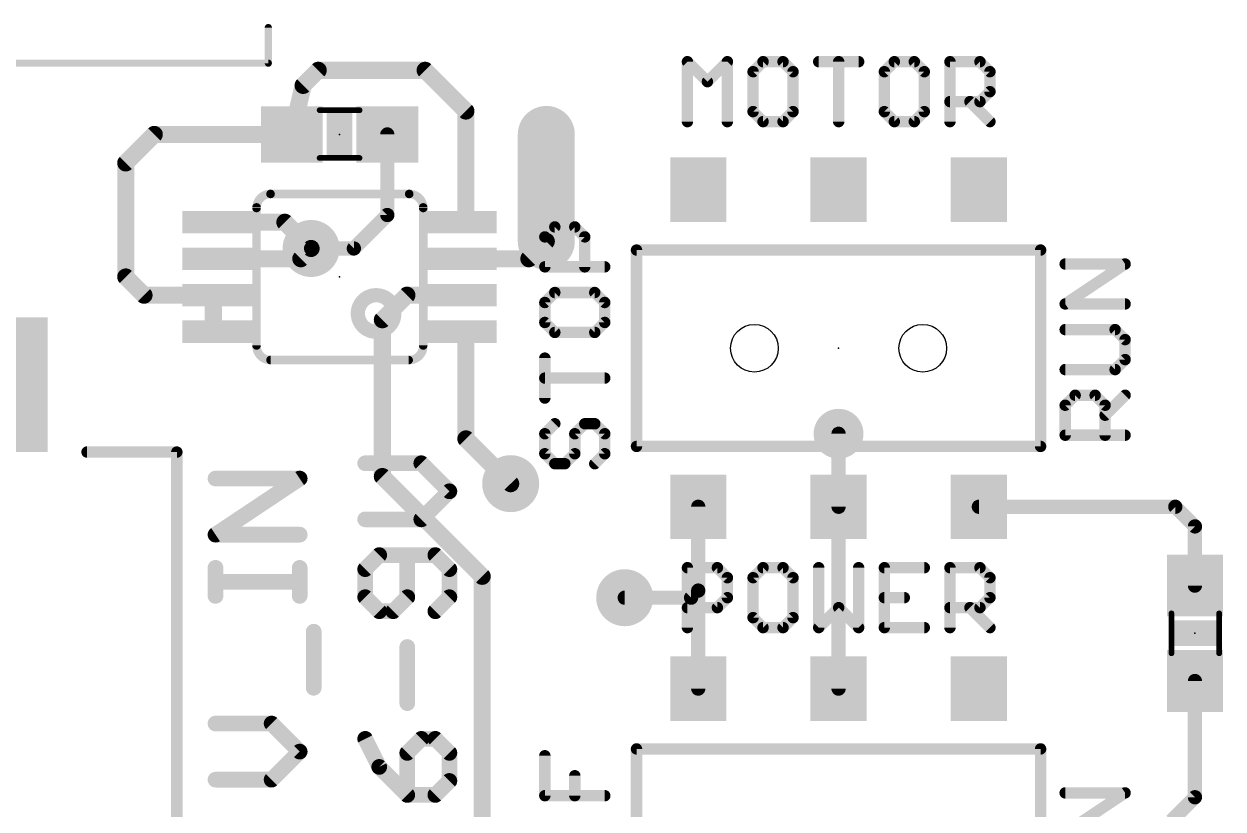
# Model space of a CAD drawing. Extents: x -27 to 95, y -17 to 50.
# Drawn here: x 10.89 to 32.25, y 13.38 to 27.37 of the extents above; entities that cross this region are included whole.
import ezdxf

# ---------------------------------------------------------------- set-up
doc = ezdxf.new("R2010")
doc.units = 0
for name, color, linetype in [('1', 12, 'CONTINUOUS'), ('18', 110, 'CONTINUOUS'), ('20', 53, 'CONTINUOUS'), ('21', 41, 'CONTINUOUS'), ('23', 53, 'CONTINUOUS'), ('51', 53, 'CONTINUOUS')]:
    doc.layers.add(name, color=color, linetype=linetype)

# ---------------------------------------------------------------- blocks, each defined once
blk = doc.blocks.new('RECT')
blk.add_solid([(-0.5, -0.5), (0.5, -0.5), (-0.5, 0.5), (0.5, 0.5)])
blk = doc.blocks.new('ROUNDV')
at = {"const_width": 0.5}
blk.add_lwpolyline([(0, -0.25, 1), (0, 0.25, 1), (0, -0.25)], format="xyb", dxfattribs=at)

msp = doc.modelspace()

# ---------------------------------------------------------------- linework, layer by layer
at = {"layer": '1'}
for points, const_width in [([(15.86, 26.274), (16.129, 26.543)], 0.3048), ([(16.129, 26.543), (18.034, 26.543)], 0.3048), ([(18.034, 26.543), (18.76, 25.817)], 0.3048), ([(15.66, 25.4), (15.86, 26.274)], 0.3048), ([(18.76, 23.835), (18.76, 25.817)], 0.3048), ([(20.193, 23.495), (20.193, 25.4)], 1.016), ([(12.7, 24.892), (13.208, 25.4)], 0.3048), ([(13.208, 25.4), (15.66, 25.4)], 0.3048), ([(17.36, 25.4), (17.36, 23.964)], 0.254), ([(12.7, 22.86), (12.7, 24.892)], 0.3048), ([(14.26, 23.835), (15.535, 23.835)], 0.3048), ([(15.535, 23.835), (16.002, 23.368)], 0.3048), ([(17.36, 23.964), (16.764, 23.368)], 0.254), ([(15.819, 23.185), (16.002, 23.368)], 0.3048), ([(19.883, 23.185), (20.193, 23.495)], 0.3048), ([(14.26, 23.185), (15.819, 23.185)], 0.3048), ([(16.764, 23.368), (16.002, 23.368)], 0.254), ([(18.76, 23.185), (19.883, 23.185)], 0.3048), ([(13.025, 22.535), (12.7, 22.86)], 0.3048), ([(14.26, 22.535), (13.025, 22.535)], 0.3048), ([(14.26, 21.885), (14.26, 22.535)], 0.3048), ([(17.709, 22.535), (17.272, 22.098)], 0.3048), ([(18.76, 22.535), (17.709, 22.535)], 0.3048), ([(17.272, 22.098), (17.272, 19.304)], 0.3048), ([(18.76, 21.885), (18.76, 19.975)], 0.3048), ([(18.76, 19.975), (19.558, 19.177)], 0.3048), ([(25.4, 18.765), (25.4, 20.066)], 0.254), ([(25.4, 20.066), (25.4, 15.525)], 0.254), ([(17.272, 19.304), (19.05, 17.526)], 0.3048), ([(22.9, 17.272), (22.9, 18.765)], 0.254), ([(27.9, 18.765), (31.4, 18.765)], 0.254), ([(31.75, 18.415), (31.4, 18.765)], 0.254), ([(31.75, 17.36), (31.75, 18.415)], 0.254), ([(19.05, 17.526), (19.05, 6.157)], 0.3048), ([(22.773, 17.145), (22.9, 17.272)], 0.254), ([(22.9, 15.525), (22.9, 17.272)], 0.254), ([(21.59, 17.145), (22.773, 17.145)], 0.254), ([(31.75, 15.66), (31.75, 13.589)], 0.254), ([(31.33, 13.169), (31.75, 13.589)], 0.254)]:
    msp.add_lwpolyline(points, dxfattribs=dict(at, const_width=const_width))
for points, const_width in [([(16.129, 26.6192, 1), (16.129, 26.4668)], 0.1524), ([(16.1829, 26.4891, 1), (16.0751, 26.5969)], 0.1524), ([(18.0879, 26.5969, 1), (17.9801, 26.4891)], 0.1524), ([(18.034, 26.4668, 1), (18.034, 26.6192)], 0.1524), ([(15.8061, 26.3279, 1), (15.9139, 26.2201)], 0.1524), ([(15.9343, 26.257, 1), (15.7857, 26.291)], 0.1524), ([(18.8362, 25.817, 1), (18.6838, 25.817)], 0.1524), ([(18.7061, 25.7631, 1), (18.8139, 25.8709)], 0.1524), ([(20.447, 25.4, 1), (19.939, 25.4)], 0.508), ([(13.208, 25.4762, 1), (13.208, 25.3238)], 0.1524), ([(13.2619, 25.3461, 1), (13.1541, 25.4539)], 0.1524), ([(15.5857, 25.417, 1), (15.7343, 25.383)], 0.1524), ([(15.66, 25.3238, 1), (15.66, 25.4762)], 0.1524), ([(17.4235, 25.4, 1), (17.2965, 25.4)], 0.127), ([(12.7762, 24.892, 1), (12.6238, 24.892)], 0.1524), ([(12.6461, 24.9459, 1), (12.7539, 24.8381)], 0.1524), ([(14.26, 23.9112, 1), (14.26, 23.7588)], 0.1524), ([(15.5889, 23.8889, 1), (15.4811, 23.7811)], 0.1524), ([(15.535, 23.7588, 1), (15.535, 23.9112)], 0.1524), ([(17.2965, 23.964, 1), (17.4235, 23.964)], 0.127), ([(17.4049, 23.9191, 1), (17.3151, 24.0089)], 0.127), ([(18.6838, 23.835, 1), (18.8362, 23.835)], 0.1524), ([(19.939, 23.495, 1), (20.447, 23.495)], 0.508), ([(16.0559, 23.3141, 1), (15.9481, 23.4219)], 0.1524), ([(20.2469, 23.4411, 1), (20.1391, 23.5489)], 0.1524), ([(14.26, 23.2612, 1), (14.26, 23.1088)], 0.1524), ([(15.7651, 23.2389, 1), (15.8729, 23.1311)], 0.1524), ([(15.819, 23.1088, 1), (15.819, 23.2612)], 0.1524), ([(15.9481, 23.3141, 1), (16.0559, 23.4219)], 0.1524), ([(16.002, 23.4315, 1), (16.002, 23.3045)], 0.127), ([(16.7191, 23.4129, 1), (16.8089, 23.3231)], 0.127), ([(16.764, 23.3045, 1), (16.764, 23.4315)], 0.127), ([(18.76, 23.2612, 1), (18.76, 23.1088)], 0.1524), ([(19.8291, 23.2389, 1), (19.9369, 23.1311)], 0.1524), ([(19.883, 23.1088, 1), (19.883, 23.2612)], 0.1524), ([(12.7539, 22.9139, 1), (12.6461, 22.8061)], 0.1524), ([(12.6238, 22.86, 1), (12.7762, 22.86)], 0.1524), ([(13.025, 22.6112, 1), (13.025, 22.4588)], 0.1524), ([(12.9711, 22.4811, 1), (13.0789, 22.5889)], 0.1524), ([(14.3362, 22.535, 1), (14.1838, 22.535)], 0.1524), ([(14.26, 22.4588, 1), (14.26, 22.6112)], 0.1524), ([(17.709, 22.6112, 1), (17.709, 22.4588)], 0.1524), ([(17.7629, 22.4811, 1), (17.6551, 22.5889)], 0.1524), ([(18.76, 22.4588, 1), (18.76, 22.6112)], 0.1524), ([(17.3482, 22.098, 1), (17.1958, 22.098)], 0.1524), ([(17.2181, 22.1519, 1), (17.3259, 22.0441)], 0.1524), ([(18.8362, 21.885, 1), (18.6838, 21.885)], 0.1524), ([(14.1838, 21.885, 1), (14.3362, 21.885)], 0.1524), ([(18.8139, 20.0289, 1), (18.7061, 19.9211)], 0.1524), ([(25.4635, 20.066, 1), (25.3365, 20.066)], 0.127), ([(25.4635, 20.066, 1), (25.3365, 20.066)], 0.127), ([(18.6838, 19.975, 1), (18.8362, 19.975)], 0.1524), ([(17.3259, 19.3579, 1), (17.2181, 19.2501)], 0.1524), ([(17.1958, 19.304, 1), (17.3482, 19.304)], 0.1524), ([(19.5041, 19.1231, 1), (19.6119, 19.2309)], 0.1524), ([(22.9635, 18.765, 1), (22.8365, 18.765)], 0.127), ([(25.3365, 18.765, 1), (25.4635, 18.765)], 0.127), ([(27.9, 18.8285, 1), (27.9, 18.7015)], 0.127), ([(31.4449, 18.8099, 1), (31.3551, 18.7201)], 0.127), ([(31.4, 18.7015, 1), (31.4, 18.8285)], 0.127), ([(31.8135, 18.415, 1), (31.6865, 18.415)], 0.127), ([(31.7051, 18.3701, 1), (31.7949, 18.4599)], 0.127), ([(19.1262, 17.526, 1), (18.9738, 17.526)], 0.1524), ([(18.9961, 17.4721, 1), (19.1039, 17.5799)], 0.1524), ([(22.9635, 17.272, 1), (22.8365, 17.272)], 0.127), ([(22.8365, 17.272, 1), (22.9635, 17.272)], 0.127), ([(22.9449, 17.2271, 1), (22.8551, 17.3169)], 0.127), ([(31.6865, 17.36, 1), (31.8135, 17.36)], 0.127), ([(21.59, 17.2085, 1), (21.59, 17.0815)], 0.127), ([(22.7281, 17.1899, 1), (22.8179, 17.1001)], 0.127), ([(22.773, 17.0815, 1), (22.773, 17.2085)], 0.127), ([(31.8135, 15.66, 1), (31.6865, 15.66)], 0.127), ([(22.8365, 15.525, 1), (22.9635, 15.525)], 0.127), ([(25.3365, 15.525, 1), (25.4635, 15.525)], 0.127), ([(31.7949, 13.5441, 1), (31.7051, 13.6339)], 0.127), ([(31.6865, 13.589, 1), (31.8135, 13.589)], 0.127)]:
    msp.add_lwpolyline(points, format="xyb", dxfattribs=dict(at, const_width=const_width))
at = {"layer": '20'}
for centre in [(23.9, 21.59), (26.9, 21.59)]:
    msp.add_circle(centre, 0.425, dxfattribs=at)
at = {"layer": '21'}
for points, const_width in [([(15.2718, 27.305, 1), (15.2082, 27.305)], 0.0635), ([(15.24, 26.6383, 1), (15.24, 26.7018)], 0.0635), ([(22.7584, 26.6963, 1), (22.6568, 26.6963)], 0.1016), ([(22.7435, 26.7322, 1), (22.6717, 26.6604)], 0.1016), ([(23.4702, 26.6963, 1), (23.3686, 26.6963)], 0.1016), ([(23.4553, 26.6604, 1), (23.3835, 26.7322)], 0.1016), ([(24.0549, 26.7471, 1), (24.0549, 26.6455)], 0.1016), ([(24.0909, 26.6604, 1), (24.019, 26.7322)], 0.1016), ([(24.4468, 26.7322, 1), (24.3749, 26.6604)], 0.1016), ([(24.4109, 26.6455, 1), (24.4109, 26.7471)], 0.1016), ([(25.0464, 26.7471, 1), (25.0464, 26.6455)], 0.1016), ([(25.4531, 26.6963, 1), (25.3515, 26.6963)], 0.1016), ([(25.7582, 26.6455, 1), (25.7582, 26.7471)], 0.1016), ([(26.3937, 26.7471, 1), (26.3937, 26.6455)], 0.1016), ([(26.4297, 26.6604, 1), (26.3578, 26.7322)], 0.1016), ([(26.7856, 26.7322, 1), (26.7137, 26.6604)], 0.1016), ([(26.7496, 26.6455, 1), (26.7496, 26.7471)], 0.1016), ([(27.436, 26.6963, 1), (27.3344, 26.6963)], 0.1016), ([(27.3852, 26.7471, 1), (27.3852, 26.6455)], 0.1016), ([(27.955, 26.7322, 1), (27.8831, 26.6604)], 0.1016), ([(27.919, 26.6455, 1), (27.919, 26.7471)], 0.1016), ([(15.2082, 26.67, 1), (15.2718, 26.67)], 0.0635), ([(23.9278, 26.5184, 1), (23.8262, 26.5184)], 0.1016), ([(23.8411, 26.5543, 1), (23.9129, 26.4824)], 0.1016), ([(24.6396, 26.5184, 1), (24.538, 26.5184)], 0.1016), ([(24.5529, 26.4824, 1), (24.6247, 26.5543)], 0.1016), ([(26.2666, 26.5184, 1), (26.165, 26.5184)], 0.1016), ([(26.1799, 26.5543, 1), (26.2517, 26.4824)], 0.1016), ([(26.9784, 26.5184, 1), (26.8768, 26.5184)], 0.1016), ([(26.8917, 26.4824, 1), (26.9635, 26.5543)], 0.1016), ([(28.1478, 26.5184, 1), (28.0462, 26.5184)], 0.1016), ([(28.0611, 26.4824, 1), (28.1329, 26.5543)], 0.1016), ([(23.0276, 26.3763, 1), (23.0994, 26.3045)], 0.1016), ([(23.0276, 26.3045, 1), (23.0994, 26.3763)], 0.1016), ([(27.3852, 26.0353, 1), (27.3852, 25.9337)], 0.1016), ([(27.777, 26.0204, 1), (27.7052, 25.9486)], 0.1016), ([(27.8831, 26.0204, 1), (27.955, 25.9486)], 0.1016), ([(27.919, 25.9337, 1), (27.919, 26.0353)], 0.1016), ([(28.0462, 26.1625, 1), (28.1478, 26.1625)], 0.1016), ([(28.1329, 26.1265, 1), (28.0611, 26.1984)], 0.1016), ([(23.9129, 25.8425, 1), (23.8411, 25.7706)], 0.1016), ([(23.8262, 25.8066, 1), (23.9278, 25.8066)], 0.1016), ([(24.538, 25.8066, 1), (24.6396, 25.8066)], 0.1016), ([(24.6247, 25.7706, 1), (24.5529, 25.8425)], 0.1016), ([(26.2517, 25.8425, 1), (26.1799, 25.7706)], 0.1016), ([(26.165, 25.8066, 1), (26.2666, 25.8066)], 0.1016), ([(26.8768, 25.8066, 1), (26.9784, 25.8066)], 0.1016), ([(26.9635, 25.7706, 1), (26.8917, 25.8425)], 0.1016), ([(22.6568, 25.6286, 1), (22.7584, 25.6286)], 0.1016), ([(23.3686, 25.6286, 1), (23.4702, 25.6286)], 0.1016), ([(24.0549, 25.6794, 1), (24.0549, 25.5778)], 0.1016), ([(24.019, 25.5927, 1), (24.0909, 25.6645)], 0.1016), ([(24.3749, 25.6645, 1), (24.4468, 25.5927)], 0.1016), ([(24.4109, 25.5778, 1), (24.4109, 25.6794)], 0.1016), ([(25.3515, 25.6286, 1), (25.4531, 25.6286)], 0.1016), ([(26.3937, 25.6794, 1), (26.3937, 25.5778)], 0.1016), ([(26.3578, 25.5927, 1), (26.4297, 25.6645)], 0.1016), ([(26.7137, 25.6645, 1), (26.7856, 25.5927)], 0.1016), ([(26.7496, 25.5778, 1), (26.7496, 25.6794)], 0.1016), ([(27.3344, 25.6286, 1), (27.436, 25.6286)], 0.1016), ([(28.0611, 25.5927, 1), (28.1329, 25.6645)], 0.1016), ([(15.28, 24.34, 0.4142), (15.03, 24.09)], 0.1524), ([(15.28, 24.3781, 1), (15.28, 24.3019)], 0.0762), ([(15.28, 24.3019, 1), (15.28, 24.3781)], 0.0762), ([(18, 24.09, 0.4142), (17.75, 24.34)], 0.1524), ([(17.75, 24.3781, 1), (17.75, 24.3019)], 0.0762), ([(17.75, 24.3019, 1), (17.75, 24.3781)], 0.0762), ([(15.0681, 24.1, 1), (14.9919, 24.1)], 0.0762), ([(18.0381, 24.1, 1), (17.9619, 24.1)], 0.0762), ([(14.9919, 24.09, 1), (15.0681, 24.09)], 0.0762), ([(17.9619, 24.09, 1), (18.0381, 24.09)], 0.0762), ([(20.3446, 23.8034, 1), (20.3446, 23.7018)], 0.1016), ([(20.3806, 23.7167, 1), (20.3087, 23.7885)], 0.1016), ([(20.7365, 23.7885, 1), (20.6646, 23.7167)], 0.1016), ([(20.7005, 23.7018, 1), (20.7005, 23.8034)], 0.1016), ([(20.2175, 23.5746, 1), (20.1159, 23.5746)], 0.1016), ([(20.1308, 23.6106, 1), (20.2026, 23.5387)], 0.1016), ([(20.9293, 23.5746, 1), (20.8277, 23.5746)], 0.1016), ([(20.8426, 23.5387, 1), (20.9144, 23.6106)], 0.1016), ([(21.8, 23.3908, 1), (21.8, 23.2892)], 0.1016), ([(21.8508, 23.34, 1), (21.7492, 23.34)], 0.1016), ([(29.0508, 23.34, 1), (28.9492, 23.34)], 0.1016), ([(29, 23.2892, 1), (29, 23.3908)], 0.1016), ([(20.1667, 23.0916, 1), (20.1667, 22.99)], 0.1016), ([(20.1159, 23.0408, 1), (20.2175, 23.0408)], 0.1016), ([(20.8277, 23.0408, 1), (20.9293, 23.0408)], 0.1016), ([(21.2344, 22.99, 1), (21.2344, 23.0916)], 0.1016), ([(29.4377, 23.142, 1), (29.4377, 23.0404)], 0.1016), ([(30.5336, 23.0489, 1), (30.4772, 23.1335)], 0.1016), ([(30.5054, 23.0404, 1), (30.5054, 23.142)], 0.1016), ([(17.16, 21.885, 1), (17.16, 22.535, 1), (17.16, 21.885)], 0.254), ([(20.3446, 22.634, 1), (20.3446, 22.5324)], 0.1016), ([(20.3806, 22.5473, 1), (20.3087, 22.6191)], 0.1016), ([(21.0924, 22.6191, 1), (21.0205, 22.5473)], 0.1016), ([(21.0565, 22.5324, 1), (21.0565, 22.634)], 0.1016), ([(20.2175, 22.4053, 1), (20.1159, 22.4053)], 0.1016), ([(20.1308, 22.4412, 1), (20.2026, 22.3693)], 0.1016), ([(21.2852, 22.4053, 1), (21.1836, 22.4053)], 0.1016), ([(21.1985, 22.3693, 1), (21.2703, 22.4412)], 0.1016), ([(29.4377, 22.4302, 1), (29.4377, 22.3286)], 0.1016), ([(29.4095, 22.4217, 1), (29.4659, 22.3371)], 0.1016), ([(30.5054, 22.3286, 1), (30.5054, 22.4302)], 0.1016), ([(20.2026, 22.0853, 1), (20.1308, 22.0134)], 0.1016), ([(20.1159, 22.0493, 1), (20.2175, 22.0493)], 0.1016), ([(21.1836, 22.0493, 1), (21.2852, 22.0493)], 0.1016), ([(21.2703, 22.0134, 1), (21.1985, 22.0853)], 0.1016), ([(29.4377, 21.9726, 1), (29.4377, 21.871)], 0.1016), ([(30.3634, 21.9577, 1), (30.2915, 21.8859)], 0.1016), ([(30.3275, 21.871, 1), (30.3275, 21.9726)], 0.1016), ([(20.3446, 21.9222, 1), (20.3446, 21.8206)], 0.1016), ([(20.3087, 21.8355, 1), (20.3806, 21.9073)], 0.1016), ([(21.0205, 21.9073, 1), (21.0924, 21.8355)], 0.1016), ([(21.0565, 21.8206, 1), (21.0565, 21.9222)], 0.1016), ([(30.5562, 21.7439, 1), (30.4546, 21.7439)], 0.1016), ([(30.4695, 21.7079, 1), (30.5413, 21.7798)], 0.1016), ([(15.03, 21.63, 0.4142), (15.28, 21.38)], 0.1524), ([(14.9919, 21.64, 1), (15.0681, 21.64)], 0.0762), ([(17.75, 21.38, 0.4142), (18, 21.63)], 0.1524), ([(17.9619, 21.64, 1), (18.0381, 21.64)], 0.0762), ([(15.28, 21.4181, 1), (15.28, 21.3419)], 0.0762), ([(17.74, 21.3419, 1), (17.74, 21.4181)], 0.0762), ([(20.2175, 21.4138, 1), (20.1159, 21.4138)], 0.1016), ([(30.4546, 21.3879, 1), (30.5562, 21.3879)], 0.1016), ([(30.5413, 21.352, 1), (30.4695, 21.4239)], 0.1016), ([(20.1667, 21.1087, 1), (20.1667, 21.0071)], 0.1016), ([(21.2344, 21.0071, 1), (21.2344, 21.1087)], 0.1016), ([(29.4377, 21.2608, 1), (29.4377, 21.1592)], 0.1016), ([(30.2915, 21.2459, 1), (30.3634, 21.1741)], 0.1016), ([(30.3275, 21.1592, 1), (30.3275, 21.2608)], 0.1016), ([(20.1159, 20.702, 1), (20.2175, 20.702)], 0.1016), ([(29.6156, 20.8032, 1), (29.6156, 20.7016)], 0.1016), ([(29.6516, 20.7165, 1), (29.5797, 20.7883)], 0.1016), ([(30.0075, 20.7883, 1), (29.9356, 20.7165)], 0.1016), ([(29.9715, 20.7016, 1), (29.9715, 20.8032)], 0.1016), ([(30.5413, 20.7165, 1), (30.4695, 20.7883)], 0.1016), ([(29.4885, 20.5745, 1), (29.3869, 20.5745)], 0.1016), ([(29.4018, 20.6104, 1), (29.4736, 20.5385)], 0.1016), ([(30.2003, 20.5745, 1), (30.0987, 20.5745)], 0.1016), ([(30.1136, 20.5385, 1), (30.1854, 20.6104)], 0.1016), ([(20.3806, 20.2085, 1), (20.3087, 20.2803)], 0.1016), ([(20.8785, 20.2952, 1), (20.8785, 20.1936)], 0.1016), ([(20.9144, 20.2085, 1), (20.8426, 20.2803)], 0.1016), ([(21.0924, 20.2803, 1), (21.0205, 20.2085)], 0.1016), ([(21.0565, 20.1936, 1), (21.0565, 20.2952)], 0.1016), ([(30.1136, 20.4324, 1), (30.1854, 20.3606)], 0.1016), ([(20.2175, 20.0665, 1), (20.1159, 20.0665)], 0.1016), ([(20.1308, 20.1024, 1), (20.2026, 20.0305)], 0.1016), ([(20.7513, 20.0665, 1), (20.6497, 20.0665)], 0.1016), ([(20.6646, 20.1024, 1), (20.7365, 20.0305)], 0.1016), ([(21.2852, 20.0665, 1), (21.1836, 20.0665)], 0.1016), ([(21.1985, 20.0305, 1), (21.2703, 20.1024)], 0.1016), ([(29.4377, 20.0914, 1), (29.4377, 19.9898)], 0.1016), ([(29.3869, 20.0406, 1), (29.4885, 20.0406)], 0.1016), ([(30.0987, 20.0406, 1), (30.2003, 20.0406)], 0.1016), ([(30.5054, 19.9898, 1), (30.5054, 20.0914)], 0.1016), ([(21.8, 19.8908, 1), (21.8, 19.7892)], 0.1016), ([(21.7492, 19.84, 1), (21.8508, 19.84)], 0.1016), ([(28.9492, 19.84, 1), (29.0508, 19.84)], 0.1016), ([(29, 19.7892, 1), (29, 19.8908)], 0.1016), ([(12.01, 19.7908, 1), (12.01, 19.6892)], 0.1016), ([(13.6608, 19.74, 1), (13.5592, 19.74)], 0.1016), ([(13.61, 19.6892, 1), (13.61, 19.7908)], 0.1016), ([(16.9659, 19.6106, 1), (16.9659, 19.4709)], 0.1397), ([(18.0152, 19.5902, 1), (17.9164, 19.4914)], 0.1397), ([(17.9658, 19.4709, 1), (17.9658, 19.6106)], 0.1397), ([(20.2026, 19.7465, 1), (20.1308, 19.6746)], 0.1016), ([(20.1159, 19.7106, 1), (20.2175, 19.7106)], 0.1016), ([(20.6497, 19.7106, 1), (20.7513, 19.7106)], 0.1016), ([(20.7365, 19.6746, 1), (20.6646, 19.7465)], 0.1016), ([(21.1836, 19.7106, 1), (21.2852, 19.7106)], 0.1016), ([(21.2703, 19.6746, 1), (21.1985, 19.7465)], 0.1016), ([(20.3446, 19.5834, 1), (20.3446, 19.4818)], 0.1016), ([(20.3087, 19.4967, 1), (20.3806, 19.5685)], 0.1016), ([(20.4867, 19.5685, 1), (20.5585, 19.4967)], 0.1016), ([(20.5226, 19.4818, 1), (20.5226, 19.5834)], 0.1016), ([(21.0205, 19.5685, 1), (21.0924, 19.4967)], 0.1016), ([(14.2989, 19.3378, 1), (14.2989, 19.1981)], 0.1397), ([(15.8375, 19.2098, 1), (15.7601, 19.326)], 0.1397), ([(15.7988, 19.1981, 1), (15.7988, 19.3378)], 0.1397), ([(18.5152, 18.9914, 1), (18.4164, 19.0902)], 0.1397), ([(18.4164, 18.9914, 1), (18.5152, 19.0902)], 0.1397), ([(16.9659, 18.6107, 1), (16.9659, 18.471)], 0.1397), ([(17.9164, 18.5902, 1), (18.0152, 18.4915)], 0.1397), ([(17.9658, 18.471, 1), (17.9658, 18.6107)], 0.1397), ([(14.2989, 18.3378, 1), (14.2989, 18.1981)], 0.1397), ([(14.2602, 18.3261, 1), (14.3377, 18.2099)], 0.1397), ([(15.7988, 18.1981, 1), (15.7988, 18.3378)], 0.1397), ([(17.2159, 17.9735, 1), (17.2159, 17.8338)], 0.1397), ([(17.2653, 17.8542, 1), (17.1665, 17.953)], 0.1397), ([(17.7857, 17.9036, 1), (17.646, 17.9036)], 0.1397), ([(18.2652, 17.953, 1), (18.1664, 17.8542)], 0.1397), ([(18.2158, 17.8338, 1), (18.2158, 17.9735)], 0.1397), ([(14.3688, 17.6765, 1), (14.2291, 17.6765)], 0.1397), ([(15.8687, 17.6765, 1), (15.7289, 17.6765)], 0.1397), ([(16.9165, 17.703, 1), (17.0153, 17.6042)], 0.1397), ([(17.0358, 17.6536, 1), (16.8961, 17.6536)], 0.1397), ([(18.5357, 17.6536, 1), (18.396, 17.6536)], 0.1397), ([(18.4164, 17.6042, 1), (18.5152, 17.703)], 0.1397), ([(22.7584, 17.6793, 1), (22.6568, 17.6793)], 0.1016), ([(22.7076, 17.7301, 1), (22.7076, 17.6285)], 0.1016), ([(23.2774, 17.7152, 1), (23.2055, 17.6434)], 0.1016), ([(23.2415, 17.6285, 1), (23.2415, 17.7301)], 0.1016), ([(24.0549, 17.7301, 1), (24.0549, 17.6285)], 0.1016), ([(24.0909, 17.6434, 1), (24.019, 17.7152)], 0.1016), ([(24.4468, 17.7152, 1), (24.3749, 17.6434)], 0.1016), ([(24.4109, 17.6285, 1), (24.4109, 17.7301)], 0.1016), ([(25.0972, 17.6793, 1), (24.9956, 17.6793)], 0.1016), ([(25.809, 17.6793, 1), (25.7074, 17.6793)], 0.1016), ([(26.2158, 17.7301, 1), (26.2158, 17.6285)], 0.1016), ([(26.2666, 17.6793, 1), (26.165, 17.6793)], 0.1016), ([(26.9276, 17.6285, 1), (26.9276, 17.7301)], 0.1016), ([(27.436, 17.6793, 1), (27.3344, 17.6793)], 0.1016), ([(27.3852, 17.7301, 1), (27.3852, 17.6285)], 0.1016), ([(27.955, 17.7152, 1), (27.8831, 17.6434)], 0.1016), ([(27.919, 17.6285, 1), (27.919, 17.7301)], 0.1016), ([(14.2989, 17.4964, 1), (14.2989, 17.3567)], 0.1397), ([(15.7988, 17.3567, 1), (15.7988, 17.4964)], 0.1397), ([(23.4702, 17.5014, 1), (23.3686, 17.5014)], 0.1016), ([(23.3835, 17.4654, 1), (23.4553, 17.5373)], 0.1016), ([(23.9278, 17.5014, 1), (23.8262, 17.5014)], 0.1016), ([(23.8411, 17.5373, 1), (23.9129, 17.4654)], 0.1016), ([(24.6396, 17.5014, 1), (24.538, 17.5014)], 0.1016), ([(24.5529, 17.4654, 1), (24.6247, 17.5373)], 0.1016), ([(28.1478, 17.5014, 1), (28.0462, 17.5014)], 0.1016), ([(28.0611, 17.4654, 1), (28.1329, 17.5373)], 0.1016), ([(14.2291, 17.1766, 1), (14.3688, 17.1766)], 0.1397), ([(15.7289, 17.1766, 1), (15.8687, 17.1766)], 0.1397), ([(17.0153, 17.2031, 1), (16.9165, 17.1043)], 0.1397), ([(16.8961, 17.1537, 1), (17.0358, 17.1537)], 0.1397), ([(17.646, 17.1537, 1), (17.7857, 17.1537)], 0.1397), ([(17.7653, 17.1043, 1), (17.6665, 17.2031)], 0.1397), ([(18.396, 17.1537, 1), (18.5357, 17.1537)], 0.1397), ([(18.5152, 17.1043, 1), (18.4164, 17.2031)], 0.1397), ([(23.3686, 17.1455, 1), (23.4702, 17.1455)], 0.1016), ([(23.4553, 17.1095, 1), (23.3835, 17.1814)], 0.1016), ([(26.2158, 17.1963, 1), (26.2158, 17.0947)], 0.1016), ([(26.5717, 17.0947, 1), (26.5717, 17.1963)], 0.1016), ([(28.0462, 17.1455, 1), (28.1478, 17.1455)], 0.1016), ([(28.1329, 17.1095, 1), (28.0611, 17.1814)], 0.1016), ([(17.2159, 16.9735, 1), (17.2159, 16.8338)], 0.1397), ([(17.1665, 16.8543, 1), (17.2653, 16.9531)], 0.1397), ([(17.4165, 16.9531, 1), (17.5153, 16.8543)], 0.1397), ([(17.4659, 16.8338, 1), (17.4659, 16.9735)], 0.1397), ([(18.1664, 16.9531, 1), (18.2652, 16.8543)], 0.1397), ([(22.7076, 17.0183, 1), (22.7076, 16.9167)], 0.1016), ([(23.2055, 17.0034, 1), (23.2774, 16.9316)], 0.1016), ([(23.2415, 16.9167, 1), (23.2415, 17.0183)], 0.1016), ([(23.9129, 16.8255, 1), (23.8411, 16.7536)], 0.1016), ([(24.6247, 16.7536, 1), (24.5529, 16.8255)], 0.1016), ([(25.4382, 17.0034, 1), (25.3664, 16.9316)], 0.1016), ([(25.4382, 16.9316, 1), (25.3664, 17.0034)], 0.1016), ([(27.3852, 17.0183, 1), (27.3852, 16.9167)], 0.1016), ([(27.777, 17.0034, 1), (27.7052, 16.9316)], 0.1016), ([(27.8831, 17.0034, 1), (27.955, 16.9316)], 0.1016), ([(27.919, 16.9167, 1), (27.919, 17.0183)], 0.1016), ([(16.1186, 16.5393, 1), (15.9789, 16.5393)], 0.1397), ([(23.8262, 16.7896, 1), (23.9278, 16.7896)], 0.1016), ([(24.0549, 16.6624, 1), (24.0549, 16.5608)], 0.1016), ([(24.019, 16.5757, 1), (24.0909, 16.6475)], 0.1016), ([(24.3749, 16.6475, 1), (24.4468, 16.5757)], 0.1016), ([(24.4109, 16.5608, 1), (24.4109, 16.6624)], 0.1016), ([(24.538, 16.7896, 1), (24.6396, 16.7896)], 0.1016), ([(25.0105, 16.6475, 1), (25.0823, 16.5757)], 0.1016), ([(25.7223, 16.5757, 1), (25.7941, 16.6475)], 0.1016), ([(26.2158, 16.6624, 1), (26.2158, 16.5608)], 0.1016), ([(26.9276, 16.5608, 1), (26.9276, 16.6624)], 0.1016), ([(28.0611, 16.5757, 1), (28.1329, 16.6475)], 0.1016), ([(22.6568, 16.6116, 1), (22.7584, 16.6116)], 0.1016), ([(24.9956, 16.6116, 1), (25.0972, 16.6116)], 0.1016), ([(25.7074, 16.6116, 1), (25.809, 16.6116)], 0.1016), ([(26.165, 16.6116, 1), (26.2666, 16.6116)], 0.1016), ([(27.3344, 16.6116, 1), (27.436, 16.6116)], 0.1016), ([(17.7857, 16.2665, 1), (17.646, 16.2665)], 0.1397), ([(15.9789, 15.5394, 1), (16.1186, 15.5394)], 0.1397), ([(17.646, 15.2665, 1), (17.7857, 15.2665)], 0.1397), ([(14.2989, 14.972, 1), (14.2989, 14.8323)], 0.1397), ([(15.3482, 14.9516, 1), (15.2494, 14.8528)], 0.1397), ([(15.2988, 14.8323, 1), (15.2988, 14.972)], 0.1397), ([(17.0284, 14.6605, 1), (16.9034, 14.5981)], 0.1397), ([(17.9658, 14.6992, 1), (17.9658, 14.5595)], 0.1397), ([(18.0152, 14.5799, 1), (17.9164, 14.6787)], 0.1397), ([(18.2652, 14.6787, 1), (18.1664, 14.5799)], 0.1397), ([(18.2158, 14.5595, 1), (18.2158, 14.6992)], 0.1397), ([(15.8482, 14.3528, 1), (15.7494, 14.4516)], 0.1397), ([(21.8, 14.5008, 1), (21.8, 14.3992)], 0.1016), ([(21.8508, 14.45, 1), (21.7492, 14.45)], 0.1016), ([(29.0508, 14.45, 1), (28.9492, 14.45)], 0.1016), ([(29, 14.3992, 1), (29, 14.5008)], 0.1016), ([(15.7494, 14.3528, 1), (15.8482, 14.4516)], 0.1397), ([(17.7857, 14.3793, 1), (17.646, 14.3793)], 0.1397), ([(17.6665, 14.4287, 1), (17.7653, 14.3299)], 0.1397), ([(18.5357, 14.3793, 1), (18.396, 14.3793)], 0.1397), ([(18.4164, 14.3299, 1), (18.5152, 14.4287)], 0.1397), ([(20.2175, 14.3282, 1), (20.1159, 14.3282)], 0.1016), ([(17.2653, 14.1787, 1), (17.1665, 14.08)], 0.1397), ([(17.1534, 14.0981, 1), (17.2784, 14.1606)], 0.1397), ([(14.2989, 13.9721, 1), (14.2989, 13.8324)], 0.1397), ([(15.2494, 13.9516, 1), (15.3482, 13.8529)], 0.1397), ([(15.2988, 13.8324, 1), (15.2988, 13.9721)], 0.1397), ([(18.396, 13.8794, 1), (18.5357, 13.8794)], 0.1397), ([(18.5152, 13.83, 1), (18.4164, 13.9288)], 0.1397), ([(20.7513, 13.9723, 1), (20.6497, 13.9723)], 0.1016), ([(17.7159, 13.6992, 1), (17.7159, 13.5595)], 0.1397), ([(17.646, 13.6294, 1), (17.7857, 13.6294)], 0.1397), ([(17.6665, 13.58, 1), (17.7653, 13.6788)], 0.1397), ([(18.1664, 13.6788, 1), (18.2652, 13.58)], 0.1397), ([(18.2158, 13.5595, 1), (18.2158, 13.6992)], 0.1397), ([(20.1667, 13.6672, 1), (20.1667, 13.5656)], 0.1016), ([(21.2344, 13.5656, 1), (21.2344, 13.6672)], 0.1016), ([(29.4377, 13.7176, 1), (29.4377, 13.616)], 0.1016), ([(30.5336, 13.6245, 1), (30.4772, 13.7091)], 0.1016), ([(30.5054, 13.616, 1), (30.5054, 13.7176)], 0.1016), ([(20.1159, 13.6164, 1), (20.2175, 13.6164)], 0.1016), ([(20.6497, 13.6164, 1), (20.7513, 13.6164)], 0.1016)]:
    msp.add_lwpolyline(points, format="xyb", dxfattribs=dict(at, const_width=const_width))
for points, const_width in [([(15.24, 27.305), (15.24, 26.67)], 0.127), ([(15.24, 26.67), (10.16, 26.67)], 0.127), ([(22.7076, 25.6286), (22.7076, 26.6963)], 0.2032), ([(22.7076, 26.6963), (23.0635, 26.3404)], 0.2032), ([(23.0635, 26.3404), (23.4194, 26.6963)], 0.2032), ([(23.4194, 26.6963), (23.4194, 25.6286)], 0.2032), ([(24.0549, 26.6963), (23.877, 26.5184)], 0.2032), ([(24.4109, 26.6963), (24.0549, 26.6963)], 0.2032), ([(24.5888, 26.5184), (24.4109, 26.6963)], 0.2032), ([(25.0464, 26.6963), (25.7582, 26.6963)], 0.2032), ([(25.4023, 25.6286), (25.4023, 26.6963)], 0.2032), ([(26.3937, 26.6963), (26.2158, 26.5184)], 0.2032), ([(26.7496, 26.6963), (26.3937, 26.6963)], 0.2032), ([(26.9276, 26.5184), (26.7496, 26.6963)], 0.2032), ([(27.3852, 25.6286), (27.3852, 26.6963)], 0.2032), ([(27.3852, 26.6963), (27.919, 26.6963)], 0.2032), ([(27.919, 26.6963), (28.097, 26.5184)], 0.2032), ([(23.877, 26.5184), (23.877, 25.8066)], 0.2032), ([(24.5888, 25.8066), (24.5888, 26.5184)], 0.2032), ([(26.2158, 26.5184), (26.2158, 25.8066)], 0.2032), ([(26.9276, 25.8066), (26.9276, 26.5184)], 0.2032), ([(28.097, 26.5184), (28.097, 26.1625)], 0.2032), ([(27.919, 25.9845), (27.3852, 25.9845)], 0.2032), ([(27.7411, 25.9845), (28.097, 25.6286)], 0.2032), ([(28.097, 26.1625), (27.919, 25.9845)], 0.2032), ([(23.877, 25.8066), (24.0549, 25.6286)], 0.2032), ([(24.4109, 25.6286), (24.5888, 25.8066)], 0.2032), ([(26.2158, 25.8066), (26.3937, 25.6286)], 0.2032), ([(26.7496, 25.6286), (26.9276, 25.8066)], 0.2032), ([(24.0549, 25.6286), (24.4109, 25.6286)], 0.2032), ([(26.3937, 25.6286), (26.7496, 25.6286)], 0.2032), ([(17.75, 24.34), (15.28, 24.34)], 0.1524), ([(15.03, 21.64), (15.03, 24.1)], 0.1524), ([(18, 24.1), (18, 21.64)], 0.1524), ([(20.1667, 23.5746), (20.3446, 23.7526)], 0.2032), ([(20.3446, 23.7526), (20.7005, 23.7526)], 0.2032), ([(20.7005, 23.7526), (20.8785, 23.5746)], 0.2032), ([(20.1667, 23.0408), (20.1667, 23.5746)], 0.2032), ([(20.8785, 23.5746), (20.8785, 23.0408)], 0.2032), ([(29, 23.34), (21.8, 23.34)], 0.2032), ([(21.8, 23.34), (21.8, 19.84)], 0.2032), ([(29, 19.84), (29, 23.34)], 0.2032), ([(21.2344, 23.0408), (20.1667, 23.0408)], 0.2032), ([(29.4377, 22.3794), (30.5054, 23.0912)], 0.2032), ([(30.5054, 23.0912), (29.4377, 23.0912)], 0.2032), ([(20.3446, 22.5832), (20.1667, 22.4053)], 0.2032), ([(21.0565, 22.5832), (20.3446, 22.5832)], 0.2032), ([(21.2344, 22.4053), (21.0565, 22.5832)], 0.2032), ([(20.1667, 22.4053), (20.1667, 22.0493)], 0.2032), ([(21.2344, 22.0493), (21.2344, 22.4053)], 0.2032), ([(30.5054, 22.3794), (29.4377, 22.3794)], 0.2032), ([(20.1667, 22.0493), (20.3446, 21.8714)], 0.2032), ([(21.0565, 21.8714), (21.2344, 22.0493)], 0.2032), ([(30.3275, 21.9218), (29.4377, 21.9218)], 0.2032), ([(30.5054, 21.7439), (30.3275, 21.9218)], 0.2032), ([(20.3446, 21.8714), (21.0565, 21.8714)], 0.2032), ([(30.5054, 21.3879), (30.5054, 21.7439)], 0.2032), ([(15.28, 21.38), (17.74, 21.38)], 0.1524), ([(20.1667, 20.702), (20.1667, 21.4138)], 0.2032), ([(30.3275, 21.21), (30.5054, 21.3879)], 0.2032), ([(21.2344, 21.0579), (20.1667, 21.0579)], 0.2032), ([(29.4377, 21.21), (30.3275, 21.21)], 0.2032), ([(29.4377, 20.5745), (29.6156, 20.7524)], 0.2032), ([(29.6156, 20.7524), (29.9715, 20.7524)], 0.2032), ([(29.9715, 20.7524), (30.1495, 20.5745)], 0.2032), ([(30.1495, 20.3965), (30.5054, 20.7524)], 0.2032), ([(29.4377, 20.0406), (29.4377, 20.5745)], 0.2032), ([(30.1495, 20.5745), (30.1495, 20.0406)], 0.2032), ([(20.3446, 20.2444), (20.1667, 20.0665)], 0.2032), ([(20.7005, 20.0665), (20.8785, 20.2444)], 0.2032), ([(20.8785, 20.2444), (21.0565, 20.2444)], 0.2032), ([(21.0565, 20.2444), (21.2344, 20.0665)], 0.2032), ([(20.1667, 20.0665), (20.1667, 19.7106)], 0.2032), ([(20.7005, 19.7106), (20.7005, 20.0665)], 0.2032), ([(21.2344, 20.0665), (21.2344, 19.7106)], 0.2032), ([(30.5054, 20.0406), (29.4377, 20.0406)], 0.2032), ([(21.8, 19.84), (29, 19.84)], 0.2032), ([(12.01, 19.74), (13.61, 19.74)], 0.2032), ([(13.61, 19.74), (13.61, 10.74)], 0.2032), ([(17.9658, 19.5408), (16.9659, 19.5408)], 0.2794), ([(18.4658, 19.0408), (17.9658, 19.5408)], 0.2794), ([(20.1667, 19.7106), (20.3446, 19.5326)], 0.2032), ([(20.5226, 19.5326), (20.7005, 19.7106)], 0.2032), ([(21.2344, 19.7106), (21.0565, 19.5326)], 0.2032), ([(20.3446, 19.5326), (20.5226, 19.5326)], 0.2032), ([(14.2989, 18.268), (15.7988, 19.2679)], 0.2794), ([(15.7988, 19.2679), (14.2989, 19.2679)], 0.2794), ([(17.9658, 18.5409), (18.4658, 19.0408)], 0.2794), ([(16.9659, 18.5409), (17.9658, 18.5409)], 0.2794), ([(15.7988, 18.268), (14.2989, 18.268)], 0.2794), ([(17.2159, 17.9036), (16.9659, 17.6536)], 0.2794), ([(18.2158, 17.9036), (17.2159, 17.9036)], 0.2794), ([(17.7159, 17.1537), (17.7159, 17.9036)], 0.2794), ([(18.4658, 17.6536), (18.2158, 17.9036)], 0.2794), ([(14.2989, 17.1766), (14.2989, 17.6765)], 0.2794), ([(15.7988, 17.1766), (15.7988, 17.6765)], 0.2794), ([(16.9659, 17.6536), (16.9659, 17.1537)], 0.2794), ([(18.4658, 17.1537), (18.4658, 17.6536)], 0.2794), ([(22.7076, 16.6116), (22.7076, 17.6793)], 0.2032), ([(22.7076, 17.6793), (23.2415, 17.6793)], 0.2032), ([(23.2415, 17.6793), (23.4194, 17.5014)], 0.2032), ([(24.0549, 17.6793), (23.877, 17.5014)], 0.2032), ([(24.4109, 17.6793), (24.0549, 17.6793)], 0.2032), ([(24.5888, 17.5014), (24.4109, 17.6793)], 0.2032), ([(25.0464, 17.6793), (25.0464, 16.6116)], 0.2032), ([(25.7582, 16.6116), (25.7582, 17.6793)], 0.2032), ([(26.9276, 17.6793), (26.2158, 17.6793)], 0.2032), ([(26.2158, 17.6793), (26.2158, 16.6116)], 0.2032), ([(27.3852, 16.6116), (27.3852, 17.6793)], 0.2032), ([(27.3852, 17.6793), (27.919, 17.6793)], 0.2032), ([(27.919, 17.6793), (28.097, 17.5014)], 0.2032), ([(15.7988, 17.4265), (14.2989, 17.4265)], 0.2794), ([(23.4194, 17.5014), (23.4194, 17.1455)], 0.2032), ([(23.877, 17.5014), (23.877, 16.7896)], 0.2032), ([(24.5888, 16.7896), (24.5888, 17.5014)], 0.2032), ([(28.097, 17.5014), (28.097, 17.1455)], 0.2032), ([(16.9659, 17.1537), (17.2159, 16.9037)], 0.2794), ([(17.4659, 16.9037), (17.7159, 17.1537)], 0.2794), ([(18.2158, 16.9037), (18.4658, 17.1537)], 0.2794), ([(23.4194, 17.1455), (23.2415, 16.9675)], 0.2032), ([(26.2158, 17.1455), (26.5717, 17.1455)], 0.2032), ([(28.097, 17.1455), (27.919, 16.9675)], 0.2032), ([(17.2159, 16.9037), (17.4659, 16.9037)], 0.2794), ([(23.2415, 16.9675), (22.7076, 16.9675)], 0.2032), ([(23.877, 16.7896), (24.0549, 16.6116)], 0.2032), ([(24.4109, 16.6116), (24.5888, 16.7896)], 0.2032), ([(25.0464, 16.6116), (25.4023, 16.9675)], 0.2032), ([(25.4023, 16.9675), (25.7582, 16.6116)], 0.2032), ([(27.919, 16.9675), (27.3852, 16.9675)], 0.2032), ([(27.7411, 16.9675), (28.097, 16.6116)], 0.2032), ([(16.0488, 15.5394), (16.0488, 16.5393)], 0.2794), ([(24.0549, 16.6116), (24.4109, 16.6116)], 0.2032), ([(26.2158, 16.6116), (26.9276, 16.6116)], 0.2032), ([(17.7159, 15.2665), (17.7159, 16.2665)], 0.2794), ([(15.2988, 14.9022), (14.2989, 14.9022)], 0.2794), ([(15.7988, 14.4022), (15.2988, 14.9022)], 0.2794), ([(16.9659, 14.6293), (17.2159, 14.1293)], 0.2794), ([(17.9658, 14.6293), (17.7159, 14.3793)], 0.2794), ([(18.2158, 14.6293), (17.9658, 14.6293)], 0.2794), ([(18.4658, 14.3793), (18.2158, 14.6293)], 0.2794), ([(15.2988, 13.9022), (15.7988, 14.4022)], 0.2794), ([(29, 14.45), (21.8, 14.45)], 0.2032), ([(21.8, 14.45), (21.8, 10.95)], 0.2032), ([(29, 10.95), (29, 14.45)], 0.2032), ([(17.7159, 14.3793), (17.7159, 13.6294)], 0.2794), ([(18.4658, 13.8794), (18.4658, 14.3793)], 0.2794), ([(20.1667, 13.6164), (20.1667, 14.3282)], 0.2032), ([(17.2159, 14.1293), (17.7159, 13.6294)], 0.2794), ([(14.2989, 13.9022), (15.2988, 13.9022)], 0.2794), ([(18.2158, 13.6294), (18.4658, 13.8794)], 0.2794), ([(20.7005, 13.6164), (20.7005, 13.9723)], 0.2032), ([(17.7159, 13.6294), (18.2158, 13.6294)], 0.2794), ([(21.2344, 13.6164), (20.1667, 13.6164)], 0.2032), ([(29.4377, 12.955), (30.5054, 13.6668)], 0.2032), ([(30.5054, 13.6668), (29.4377, 13.6668)], 0.2032)]:
    msp.add_lwpolyline(points, dxfattribs=dict(at, const_width=const_width))
at = {"layer": '23'}
for p in [(16.51, 25.4), (16.51, 22.86), (25.4, 21.59), (31.75, 16.51)]:
    msp.add_point(p, dxfattribs=at)
at = {"layer": '51', "const_width": 0.1016}
for points in [[(16.154, 25.832), (16.866, 25.832)], [(16.154, 24.981), (16.866, 24.981)], [(31.331, 16.866), (31.331, 16.154)], [(32.182, 16.866), (32.182, 16.154)]]:
    msp.add_lwpolyline(points, dxfattribs=at)
at = {"layer": '51', "const_width": 0.0508}
for points in [[(16.154, 25.8574, 1), (16.154, 25.8066)], [(16.866, 25.8066, 1), (16.866, 25.8574)], [(16.154, 25.0064, 1), (16.154, 24.9556)], [(16.866, 24.9556, 1), (16.866, 25.0064)], [(31.3564, 16.866, 1), (31.3056, 16.866)], [(32.2074, 16.866, 1), (32.1566, 16.866)], [(31.3056, 16.154, 1), (31.3564, 16.154)], [(32.1566, 16.154, 1), (32.2074, 16.154)]]:
    msp.add_lwpolyline(points, format="xyb", dxfattribs=at)

# ---------------------------------------------------------------- block references
at = {"layer": '1', "xscale": 1.1}
for p in [(15.66, 25.4), (17.36, 25.4)]:
    msp.add_blockref('RECT', p, dxfattribs=at)
at = {"layer": '1', "yscale": 1.15, "rotation": 180}
for p in [(22.9, 24.415), (25.4, 24.415), (27.9, 24.415), (22.9, 18.765), (25.4, 18.765), (27.9, 18.765), (22.9, 15.525), (25.4, 15.525), (27.9, 15.525)]:
    msp.add_blockref('RECT', p, dxfattribs=at)
at = {"layer": '1', "xscale": 0.4, "yscale": 1.1, "rotation": 90}
for p in [(14.26, 23.835), (18.76, 23.835), (14.26, 23.185), (18.76, 23.185), (14.26, 22.535), (18.76, 22.535), (14.26, 21.885), (18.76, 21.885)]:
    msp.add_blockref('RECT', p, dxfattribs=at)
at = {"layer": '1', "xscale": 2.8, "yscale": 2.4}
msp.add_blockref('RECT', (9.91, 20.94), dxfattribs=at)
at = {"layer": '1', "xscale": 1.1, "rotation": 270}
for p in [(31.75, 17.36), (31.75, 15.66)]:
    msp.add_blockref('RECT', p, dxfattribs=at)
at = {"layer": '18'}
for p, xscale, yscale in [((20.193, 25.4), 1.016, 1.016), ((20.193, 25.4), 1.016, 1.016), ((16.002, 23.368), 1.016, 1.016), ((16.002, 23.368), 1.016, 1.016), ((25.4, 20.066), 0.889, 0.889), ((25.4, 20.066), 0.889, 0.889), ((19.558, 19.177), 1.016, 1.016), ((19.558, 19.177), 1.016, 1.016), ((21.59, 17.145), 1.016, 1.016), ((21.59, 17.145), 1.016, 1.016)]:
    msp.add_blockref('ROUNDV', p, dxfattribs=dict(at, xscale=xscale, yscale=yscale))
at = {"layer": '21', "xscale": 0.4572, "yscale": 0.762}
msp.add_blockref('RECT', (16.51, 25.4), dxfattribs=at)
at = {"layer": '21', "xscale": 0.4572, "yscale": 0.762, "rotation": 270}
msp.add_blockref('RECT', (31.75, 16.51), dxfattribs=at)
at = {"layer": '51', "xscale": 0.5001, "yscale": 0.95}
for p in [(15.9219, 25.4051), (17.0903, 25.4051)]:
    msp.add_blockref('RECT', p, dxfattribs=at)
at = {"layer": '51'}
for p, xscale, yscale, rotation in [((14.51, 23.835), 0.4, 0.9, 90), ((18.51, 23.835), 0.4, 0.9, 90), ((14.51, 23.185), 0.4, 0.9, 90), ((18.51, 23.185), 0.4, 0.9, 90), ((14.51, 22.535), 0.4, 0.9, 90), ((18.51, 22.535), 0.4, 0.9, 90), ((14.51, 21.885), 0.4, 0.9, 90), ((18.51, 21.885), 0.4, 0.9, 90), ((31.7551, 17.0982), 0.5001, 0.95, 270), ((31.7551, 15.9298), 0.5001, 0.95, 270)]:
    msp.add_blockref('RECT', p, dxfattribs=dict(at, xscale=xscale, yscale=yscale, rotation=rotation))

doc.saveas('drawing.dxf')
